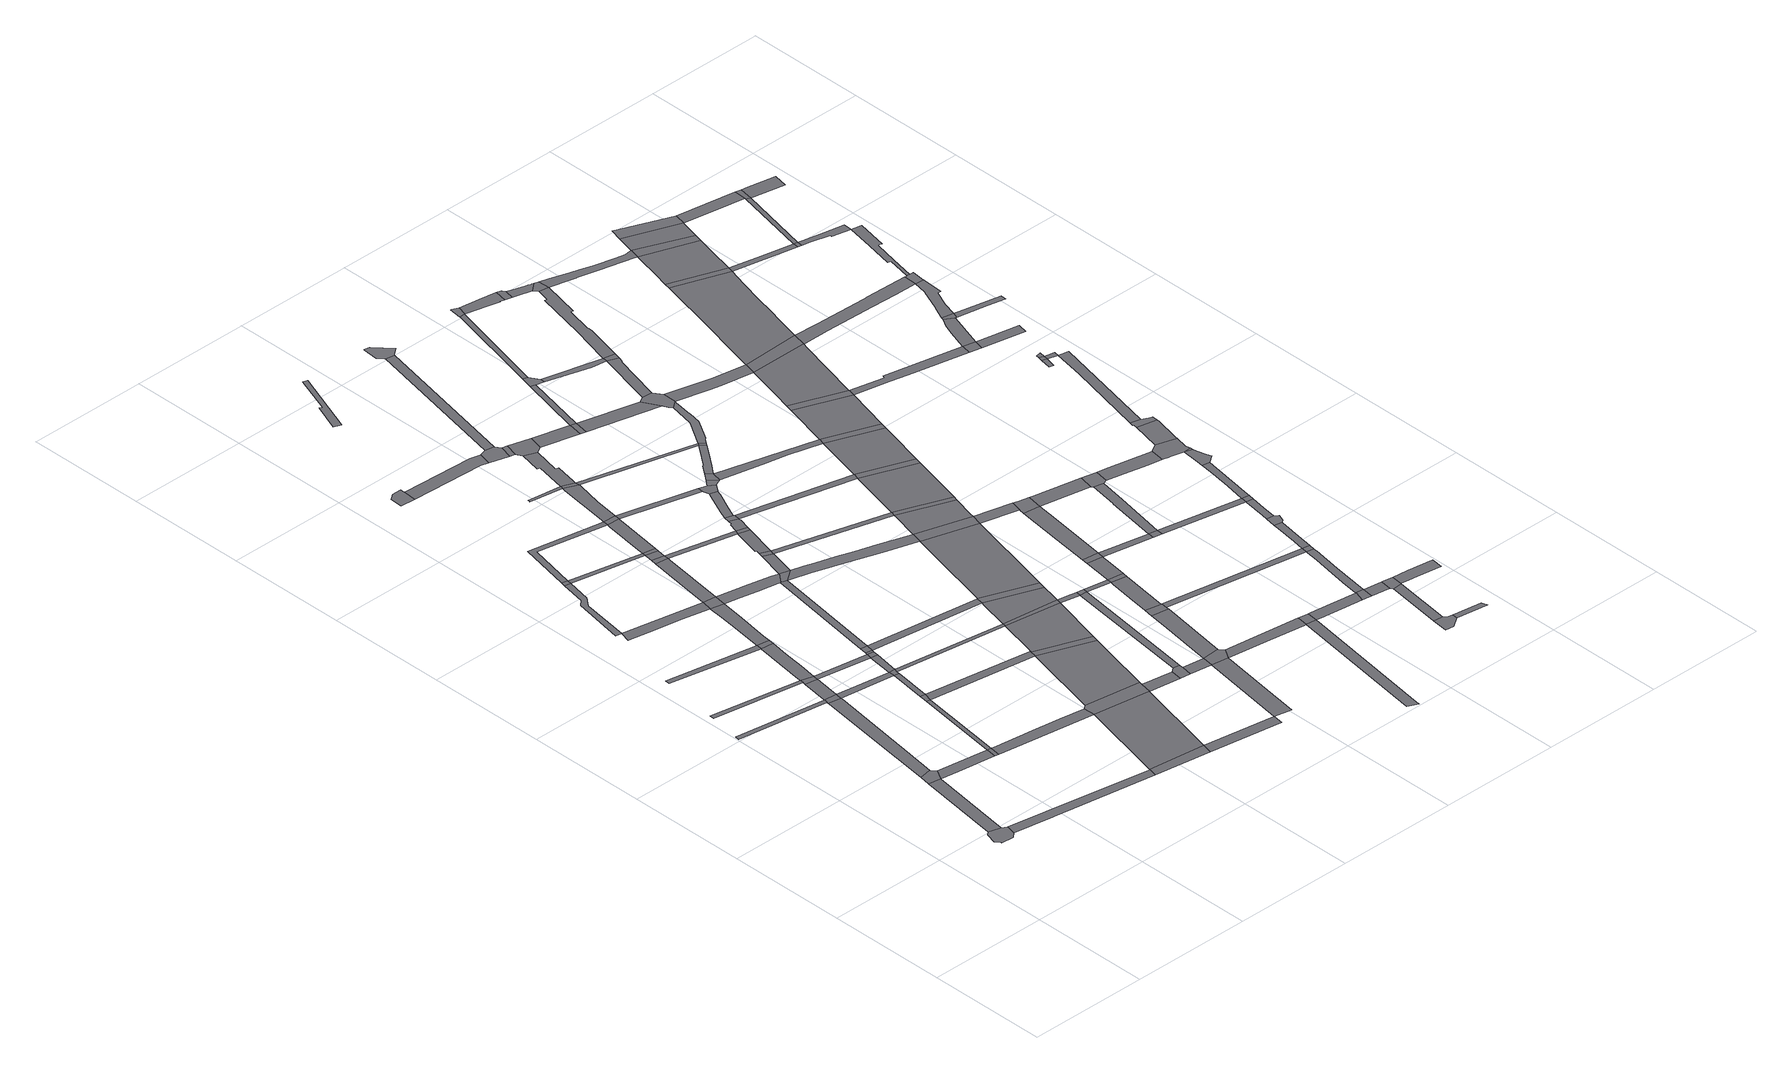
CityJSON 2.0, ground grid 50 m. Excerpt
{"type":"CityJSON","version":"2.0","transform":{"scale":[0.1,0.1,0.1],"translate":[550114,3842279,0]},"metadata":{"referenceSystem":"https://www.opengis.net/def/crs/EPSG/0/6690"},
"CityObjects":{
"road1":{"type":"Road","geometry":[{"type":"MultiSurface","lod":"1","boundaries":[[[0,1,2,3,4,5,6,7,8]]]}]},
"road2":{"type":"Road","attributes":{"RoadStructureAttribute.sectionType":"1"},"geometry":[{"type":"MultiSurface","lod":"1","boundaries":[[[9,0,8,10]]]}]},
"road3":{"type":"Road","geometry":[{"type":"MultiSurface","lod":"1","boundaries":[[[11,12,9,10,13]]]}]},
"road4":{"type":"Road","attributes":{"RoadStructureAttribute.sectionType":"1"},"geometry":[{"type":"MultiSurface","lod":"1","boundaries":[[[14,15,16,17]]]}]},
"road5":{"type":"Road","attributes":{"RoadStructureAttribute.sectionType":"1"},"geometry":[{"type":"MultiSurface","lod":"1","boundaries":[[[18,19,20,21]]]}]},
"road6":{"type":"Road","attributes":{"RoadStructureAttribute.sectionType":"1"},"geometry":[{"type":"MultiSurface","lod":"1","boundaries":[[[22,13,10,23,24,25]]]}]},
"road7":{"type":"Road","attributes":{"RoadStructureAttribute.sectionType":"1"},"geometry":[{"type":"MultiSurface","lod":"1","boundaries":[[[26,27,28,12,11,29,30,31,32,33,34]]]}]},
"road8":{"type":"Road","attributes":{"RoadStructureAttribute.sectionType":"1"},"geometry":[{"type":"MultiSurface","lod":"1","boundaries":[[[35,36,37,7,6,38,39,40,41]]]}]},
"road9":{"type":"Road","attributes":{"RoadStructureAttribute.sectionType":"1"},"geometry":[{"type":"MultiSurface","lod":"1","boundaries":[[[42,43,44,45]]]}]},
"road10":{"type":"Road","geometry":[{"type":"MultiSurface","lod":"1","boundaries":[[[25,24,46,47]]]}]},
"road11":{"type":"Road","geometry":[{"type":"MultiSurface","lod":"1","boundaries":[[[17,16,26,34,48]]]}]},
"road12":{"type":"Road","attributes":{"RoadStructureAttribute.sectionType":"1"},"geometry":[{"type":"MultiSurface","lod":"1","boundaries":[[[49,50,17,48,51,52,53]]]}]},
"road13":{"type":"Road","geometry":[{"type":"MultiSurface","lod":"1","boundaries":[[[21,20,49,53,54]]]}]},
"road14":{"type":"Road","attributes":{"RoadStructureAttribute.sectionType":"1"},"geometry":[{"type":"MultiSurface","lod":"1","boundaries":[[[55,56,57,58,59,60,61,62]]]}]},
"road15":{"type":"Road","attributes":{"RoadStructureAttribute.sectionType":"1"},"geometry":[{"type":"MultiSurface","lod":"1","boundaries":[[[63,25,47,64]]]}]},
"road16":{"type":"Road","attributes":{"RoadStructureAttribute.sectionType":"1"},"geometry":[{"type":"MultiSurface","lod":"1","boundaries":[[[44,65,66,21,54,67,68,69]]]}]},
"road17":{"type":"Road","attributes":{"RoadStructureAttribute.sectionType":"1"},"geometry":[{"type":"MultiSurface","lod":"1","boundaries":[[[59,70,71,72,73,74,75,76]]]}]},
"road18":{"type":"Road","attributes":{"RoadStructureAttribute.sectionType":"1"},"geometry":[{"type":"MultiSurface","lod":"1","boundaries":[[[48,34,77,78]]]}]},
"road19":{"type":"Road","geometry":[{"type":"MultiSurface","lod":"1","boundaries":[[[79,55,62,80]]]}]},
"road20":{"type":"Road","geometry":[{"type":"MultiSurface","lod":"1","boundaries":[[[81,63,64,82]]]}]},
"road21":{"type":"Road","geometry":[{"type":"MultiSurface","lod":"1","boundaries":[[[45,44,69,83]]]}]},
"road22":{"type":"Road","attributes":{"RoadStructureAttribute.sectionType":"1"},"geometry":[{"type":"MultiSurface","lod":"1","boundaries":[[[84,85,86,87,88,47,46,89,90,91]]]}]},
"road23":{"type":"Road","attributes":{"RoadStructureAttribute.sectionType":"1"},"geometry":[{"type":"MultiSurface","lod":"1","boundaries":[[[54,53,92,93]]]}]},
"road24":{"type":"Road","attributes":{"RoadStructureAttribute.sectionType":"1"},"geometry":[{"type":"MultiSurface","lod":"1","boundaries":[[[77,81,82,94]]]}]},
"road25":{"type":"Road","attributes":{"RoadStructureAttribute.sectionType":"1"},"geometry":[{"type":"MultiSurface","lod":"1","boundaries":[[[74,95,96,97,98,45,83,99,100,101]]]}]},
"road26":{"type":"Road","geometry":[{"type":"MultiSurface","lod":"1","boundaries":[[[78,77,94,102,103]]]}]},
"road27":{"type":"Road","geometry":[{"type":"MultiSurface","lod":"1","boundaries":[[[41,40,104,105]]]}]},
"road28":{"type":"Road","attributes":{"RoadStructureAttribute.sectionType":"1"},"geometry":[{"type":"MultiSurface","lod":"1","boundaries":[[[92,78,103,106]]]}]},
"road29":{"type":"Road","geometry":[{"type":"MultiSurface","lod":"1","boundaries":[[[93,92,106,107]]]}]},
"road30":{"type":"Road","geometry":[{"type":"MultiSurface","lod":"1","boundaries":[[[75,74,101,108]]]}]},
"road31":{"type":"Road","attributes":{"RoadStructureAttribute.sectionType":"1"},"geometry":[{"type":"MultiSurface","lod":"1","boundaries":[[[80,62,109,110]]]}]},
"road32":{"type":"Road","attributes":{"RoadStructureAttribute.sectionType":"1"},"geometry":[{"type":"MultiSurface","lod":"1","boundaries":[[[111,93,107,112]]]}]},
"road33":{"type":"Road","geometry":[{"type":"MultiSurface","lod":"1","boundaries":[[[113,111,112,114]]]}]},
"road34":{"type":"Road","geometry":[{"type":"MultiSurface","lod":"1","boundaries":[[[115,116,117,118,119,120,121]]]}]},
"road35":{"type":"Road","attributes":{"RoadStructureAttribute.sectionType":"1"},"geometry":[{"type":"MultiSurface","lod":"1","boundaries":[[[122,79,80,123,124,125]]]}]},
"road36":{"type":"Road","attributes":{"function":"2","RoadStructureAttribute.sectionType":"1"},"geometry":[{"type":"MultiSurface","lod":"1","boundaries":[[[90,41,105,126,127]]]}]},
"road37":{"type":"Road","attributes":{"RoadStructureAttribute.sectionType":"1"},"geometry":[{"type":"MultiSurface","lod":"1","boundaries":[[[82,64,128,129]]]}]},
"road38":{"type":"Road","attributes":{"RoadStructureAttribute.sectionType":"1"},"geometry":[{"type":"MultiSurface","lod":"1","boundaries":[[[130,131,75,108,132,133,134]]]}]},
"road39":{"type":"Road","attributes":{"RoadStructureAttribute.sectionType":"1"},"geometry":[{"type":"MultiSurface","lod":"1","boundaries":[[[135,136,113,114,137]]]}]},
"road40":{"type":"Road","geometry":[{"type":"MultiSurface","lod":"1","boundaries":[[[138,130,134,139]]]}]},
"road41":{"type":"Road","attributes":{"RoadStructureAttribute.sectionType":"1"},"geometry":[{"type":"MultiSurface","lod":"1","boundaries":[[[140,141,108,101,142,143,144,145,135,146]]]}]},
"road42":{"type":"Road","attributes":{"RoadStructureAttribute.sectionType":"1"},"geometry":[{"type":"MultiSurface","lod":"1","boundaries":[[[109,147,138,139,148]]]}]},
"road43":{"type":"Road","geometry":[{"type":"MultiSurface","lod":"1","boundaries":[[[110,109,148,149]]]}]},
"road44":{"type":"Road","attributes":{"RoadStructureAttribute.sectionType":"1"},"geometry":[{"type":"MultiSurface","lod":"1","boundaries":[[[103,102,150,151]]]}]},
"road45":{"type":"Road","geometry":[{"type":"MultiSurface","lod":"1","boundaries":[[[152,153,154,91,90,127,155,156,157]]]}]},
"road46":{"type":"Road","attributes":{"RoadStructureAttribute.sectionType":"1"},"geometry":[{"type":"MultiSurface","lod":"1","boundaries":[[[105,104,158,159]]]}]},
"road47":{"type":"Road","attributes":{"RoadStructureAttribute.sectionType":"1"},"geometry":[{"type":"MultiSurface","lod":"1","boundaries":[[[124,160,161,162,110,149,163,164,165]]]}]},
"road48":{"type":"Road","attributes":{"RoadStructureAttribute.sectionType":"1"},"geometry":[{"type":"MultiSurface","lod":"1","boundaries":[[[166,167,119,118,168,169,170]]]}]},
"road49":{"type":"Road","geometry":[{"type":"MultiSurface","lod":"1","boundaries":[[[145,136,135]]]}]},
"road50":{"type":"Road","attributes":{"RoadStructureAttribute.sectionType":"1"},"geometry":[{"type":"MultiSurface","lod":"1","boundaries":[[[114,112,171,172]]]}]},
"road51":{"type":"Road","geometry":[{"type":"MultiSurface","lod":"1","boundaries":[[[125,124,165,173]]]}]},
"road52":{"type":"Road","geometry":[{"type":"MultiSurface","lod":"1","boundaries":[[[146,135,137,174]]]}]},
"road53":{"type":"Road","attributes":{"function":"2","RoadStructureAttribute.sectionType":"1"},"geometry":[{"type":"MultiSurface","lod":"1","boundaries":[[[128,175,176,177,152,157,178,179,180]]]}]},
"road54":{"type":"Road","attributes":{"RoadStructureAttribute.sectionType":"1"},"geometry":[{"type":"MultiSurface","lod":"1","boundaries":[[[139,134,181,182]]]}]},
"road55":{"type":"Road","geometry":[{"type":"MultiSurface","lod":"1","boundaries":[[[183,184,185,186,187]]]}]},
"road56":{"type":"Road","geometry":[{"type":"MultiSurface","lod":"1","boundaries":[[[188,173,189]]]}]},
"road57":{"type":"Road","attributes":{"RoadStructureAttribute.sectionType":"1"},"geometry":[{"type":"MultiSurface","lod":"1","boundaries":[[[190,146,174,191,192]]]}]},
"road58":{"type":"Road","attributes":{"RoadStructureAttribute.sectionType":"1"},"geometry":[{"type":"MultiSurface","lod":"1","boundaries":[[[186,193,194,195,196,125,173,188,197,198,199,200]]]}]},
"road59":{"type":"Road","attributes":{"RoadStructureAttribute.sectionType":"1"},"geometry":[{"type":"MultiSurface","lod":"1","boundaries":[[[156,155,201,202]]]}]},
"road60":{"type":"Road","geometry":[{"type":"MultiSurface","lod":"1","boundaries":[[[203,190,192,204]]]}]},
"road61":{"type":"Road","geometry":[{"type":"MultiSurface","lod":"1","boundaries":[[[129,128,180,205,206]]]}]},
"road62":{"type":"Road","geometry":[{"type":"MultiSurface","lod":"1","boundaries":[[[187,186,200,207]]]}]},
"road63":{"type":"Road","attributes":{"RoadStructureAttribute.sectionType":"1"},"geometry":[{"type":"MultiSurface","lod":"1","boundaries":[[[208,209,210,211,212,213,214]]]}]},
"road64":{"type":"Road","attributes":{"RoadStructureAttribute.sectionType":"1"},"geometry":[{"type":"MultiSurface","lod":"1","boundaries":[[[181,215,216,217,218,203,204,219,220]]]}]},
"road65":{"type":"Road","geometry":[{"type":"MultiSurface","lod":"1","boundaries":[[[221,170,169,222,223,224]]]}]},
"road66":{"type":"Road","attributes":{"RoadStructureAttribute.sectionType":"1"},"geometry":[{"type":"MultiSurface","lod":"1","boundaries":[[[225,226,227,187,207,228,229,230,231,232]]]}]},
"road67":{"type":"Road","geometry":[{"type":"MultiSurface","lod":"1","boundaries":[[[233,202,201,234,235,236]]]}]},
"road68":{"type":"Road","attributes":{"function":"2","RoadStructureAttribute.sectionType":"1"},"geometry":[{"type":"MultiSurface","lod":"1","boundaries":[[[150,237,238,239,206,205,240]]]}]},
"road69":{"type":"Road","attributes":{"RoadStructureAttribute.sectionType":"1"},"geometry":[{"type":"MultiSurface","lod":"1","boundaries":[[[173,165,241,242,243,189]]]}]},
"road70":{"type":"Road","attributes":{"RoadStructureAttribute.sectionType":"1"},"geometry":[{"type":"MultiSurface","lod":"1","boundaries":[[[182,181,220,244,245]]]}]},
"road71":{"type":"Road","attributes":{"RoadStructureAttribute.sectionType":"1"},"geometry":[{"type":"MultiSurface","lod":"1","boundaries":[[[246,223,222,247,248]]]}]},
"road72":{"type":"Road","attributes":{"RoadStructureAttribute.sectionType":"1"},"geometry":[{"type":"MultiSurface","lod":"1","boundaries":[[[249,250,251,252,245,244,253,254,255]]]}]},
"road73":{"type":"Road","attributes":{"RoadStructureAttribute.sectionType":"1"},"geometry":[{"type":"MultiSurface","lod":"1","boundaries":[[[256,159,257,258,259]]]}]},
"road74":{"type":"Road","attributes":{"RoadStructureAttribute.sectionType":"1"},"geometry":[{"type":"MultiSurface","lod":"1","boundaries":[[[260,261,262,263,264,174,137,265,266,267,268,269,270,271,272,273,274,275,276]]]}]},
"road75":{"type":"Road","geometry":[{"type":"MultiSurface","lod":"1","boundaries":[[[277,249,255,278,279]]]}]},
"road76":{"type":"Road","geometry":[{"type":"MultiSurface","lod":"1","boundaries":[[[151,150,240,280]]]}]},
"road77":{"type":"Road","attributes":{"RoadStructureAttribute.sectionType":"1"},"geometry":[{"type":"MultiSurface","lod":"1","boundaries":[[[235,234,256,281]]]}]},
"road78":{"type":"Road","geometry":[{"type":"MultiSurface","lod":"1","boundaries":[[[248,247,225,232,282,283,284]]]}]},
"road79":{"type":"Road","attributes":{"function":"2","RoadStructureAttribute.sectionType":"1"},"geometry":[{"type":"MultiSurface","lod":"1","boundaries":[[[171,285,151,280,286,287,288]]]}]},
"road80":{"type":"Road","attributes":{"RoadStructureAttribute.sectionType":"1"},"geometry":[{"type":"MultiSurface","lod":"1","boundaries":[[[289,290,291,277,279,292,293,294,295]]]}]},
"road81":{"type":"Road","geometry":[{"type":"MultiSurface","lod":"1","boundaries":[[[172,171,288,296,297]]]}]},
"road82":{"type":"Road","attributes":{"RoadStructureAttribute.sectionType":"1"},"geometry":[{"type":"MultiSurface","lod":"1","boundaries":[[[298,233,236,299]]]}]},
"road83":{"type":"Road","attributes":{"RoadStructureAttribute.sectionType":"1"},"geometry":[{"type":"MultiSurface","lod":"1","boundaries":[[[204,192,300,301]]]}]},
"road84":{"type":"Road","geometry":[{"type":"MultiSurface","lod":"1","boundaries":[[[302,281,256,259,303]]]}]},
"road85":{"type":"Road","attributes":{"RoadStructureAttribute.sectionType":"1"},"geometry":[{"type":"MultiSurface","lod":"1","boundaries":[[[304,221,224,305]]]}]},
"road86":{"type":"Road","geometry":[{"type":"MultiSurface","lod":"1","boundaries":[[[243,242,306,289,295,307,308,309]]]}]},
"road87":{"type":"Road","attributes":{"RoadStructureAttribute.sectionType":"1"},"geometry":[{"type":"MultiSurface","lod":"1","boundaries":[[[310,207,200,311,312]]]}]},
"road88":{"type":"Road","attributes":{"RoadStructureAttribute.sectionType":"1"},"geometry":[{"type":"MultiSurface","lod":"1","boundaries":[[[313,284,283,314,315]]]}]},
"road89":{"type":"Road","attributes":{"RoadStructureAttribute.sectionType":"1"},"geometry":[{"type":"MultiSurface","lod":"1","boundaries":[[[316,280,240,298,317]]]}]},
"road90":{"type":"Road","attributes":{"RoadStructureAttribute.sectionType":"1"},"geometry":[{"type":"MultiSurface","lod":"1","boundaries":[[[318,309,308,319]]]}]},
"road91":{"type":"Road","attributes":{"RoadStructureAttribute.sectionType":"1"},"geometry":[{"type":"MultiSurface","lod":"1","boundaries":[[[320,321,281,302,322]]]}]},
"road92":{"type":"Road","geometry":[{"type":"MultiSurface","lod":"1","boundaries":[[[323,318,319,324]]]}]},
"road93":{"type":"Road","attributes":{"function":"2","RoadStructureAttribute.sectionType":"1"},"geometry":[{"type":"MultiSurface","lod":"1","boundaries":[[[275,325,297,296,326,327,328]]]}]},
"road94":{"type":"Road","geometry":[{"type":"MultiSurface","lod":"1","boundaries":[[[317,298,299,329]]]}]},
"road95":{"type":"Road","geometry":[{"type":"MultiSurface","lod":"1","boundaries":[[[315,314,330,331]]]}]},
"road96":{"type":"Road","attributes":{"RoadStructureAttribute.sectionType":"1"},"geometry":[{"type":"MultiSurface","lod":"1","boundaries":[[[278,255,332,333]]]}]},
"road97":{"type":"Road","geometry":[{"type":"MultiSurface","lod":"1","boundaries":[[[334,320,322,335,336,337,338]]]}]},
"road98":{"type":"Road","attributes":{"RoadStructureAttribute.sectionType":"1"},"geometry":[{"type":"MultiSurface","lod":"1","boundaries":[[[329,299,339,340]]]}]},
"road99":{"type":"Road","attributes":{"RoadStructureAttribute.sectionType":"1"},"geometry":[{"type":"MultiSurface","lod":"1","boundaries":[[[311,341,342,343,323,324,344,345,346]]]}]},
"road100":{"type":"Road","attributes":{"RoadStructureAttribute.sectionType":"1"},"geometry":[{"type":"MultiSurface","lod":"1","boundaries":[[[303,259,347,348,349,350]]]}]},
"road101":{"type":"Road","geometry":[{"type":"MultiSurface","lod":"1","boundaries":[[[351,352,353,354,355,304,305,356,357,358,359]]]}]},
"road102":{"type":"Road","attributes":{"RoadStructureAttribute.sectionType":"1"},"geometry":[{"type":"MultiSurface","lod":"1","boundaries":[[[339,360,361,334,338,362]]]}]},
"road103":{"type":"Road","attributes":{"RoadStructureAttribute.sectionType":"1"},"geometry":[{"type":"MultiSurface","lod":"1","boundaries":[[[363,315,331,364]]]}]},
"road104":{"type":"Road","attributes":{"RoadStructureAttribute.sectionType":"1"},"geometry":[{"type":"MultiSurface","lod":"1","boundaries":[[[349,365,366,367,368]]]}]},
"road105":{"type":"Road","geometry":[{"type":"MultiSurface","lod":"1","boundaries":[[[276,275,328,369]]]}]},
"road106":{"type":"Road","geometry":[{"type":"MultiSurface","lod":"1","boundaries":[[[340,339,362,370]]]}]},
"road107":{"type":"Road","geometry":[{"type":"MultiSurface","lod":"1","boundaries":[[[312,311,346,371]]]}]},
"road108":{"type":"Road","attributes":{"RoadStructureAttribute.sectionType":"1"},"geometry":[{"type":"MultiSurface","lod":"1","boundaries":[[[331,330,372,373]]]}]},
"road109":{"type":"Road","attributes":{"function":"2","RoadStructureAttribute.sectionType":"1"},"geometry":[{"type":"MultiSurface","lod":"1","boundaries":[[[300,374,276,369,375,376,377]]]}]},
"road110":{"type":"Road","attributes":{"RoadStructureAttribute.sectionType":"1"},"geometry":[{"type":"MultiSurface","lod":"1","boundaries":[[[378,379,340,370,380,381,382]]]}]},
"road111":{"type":"Road","attributes":{"RoadStructureAttribute.sectionType":"1"},"geometry":[{"type":"MultiSurface","lod":"1","boundaries":[[[324,319,383,384,385,386]]]}]},
"road112":{"type":"Road","geometry":[{"type":"MultiSurface","lod":"1","boundaries":[[[387,363,364,388,389,390]]]}]},
"road113":{"type":"Road","geometry":[{"type":"MultiSurface","lod":"1","boundaries":[[[301,300,377,391]]]}]},
"road114":{"type":"Road","geometry":[{"type":"MultiSurface","lod":"1","boundaries":[[[392,378,382,393]]]}]},
"road115":{"type":"Road","attributes":{"RoadStructureAttribute.sectionType":"1"},"geometry":[{"type":"MultiSurface","lod":"1","boundaries":[[[394,395,396,397,398,399,400,401,402,403,404,405,406,312,371]]]}]},
"road116":{"type":"Road","geometry":[{"type":"MultiSurface","lod":"1","boundaries":[[[350,349,368,407]]]}]},
"road117":{"type":"Road","attributes":{"function":"2","RoadStructureAttribute.sectionType":"1"},"geometry":[{"type":"MultiSurface","lod":"1","boundaries":[[[332,408,409,410,301,391,411,412]]]}]},
"road118":{"type":"Road","attributes":{"RoadStructureAttribute.sectionType":"1"},"geometry":[{"type":"MultiSurface","lod":"1","boundaries":[[[369,328,413,414]]]}]},
"road119":{"type":"Road","attributes":{"RoadStructureAttribute.sectionType":"1"},"geometry":[{"type":"MultiSurface","lod":"1","boundaries":[[[415,416,392,393,417,418]]]}]},
"road120":{"type":"Road","geometry":[{"type":"MultiSurface","lod":"1","boundaries":[[[419,373,372,420,404,403,421,422]]]}]},
"road121":{"type":"Road","attributes":{"RoadStructureAttribute.sectionType":"1"},"geometry":[{"type":"MultiSurface","lod":"1","boundaries":[[[423,424,425,387,390]]]}]},
"road122":{"type":"Road","attributes":{"RoadStructureAttribute.sectionType":"1"},"geometry":[{"type":"MultiSurface","lod":"1","boundaries":[[[389,388,426,427,428]]]}]},
"road123":{"type":"Road","geometry":[{"type":"MultiSurface","lod":"1","boundaries":[[[333,332,412,429]]]}]},
"road124":{"type":"Road","attributes":{"RoadStructureAttribute.sectionType":"1"},"geometry":[{"type":"MultiSurface","lod":"1","boundaries":[[[393,382,430,431]]]}]},
"road125":{"type":"Road","attributes":{"RoadStructureAttribute.sectionType":"1"},"geometry":[{"type":"MultiSurface","lod":"1","boundaries":[[[337,336,432,433]]]}]},
"road126":{"type":"Road","attributes":{"RoadStructureAttribute.sectionType":"1"},"geometry":[{"type":"MultiSurface","lod":"1","boundaries":[[[434,435,407,368,436,437,438]]]}]},
"road127":{"type":"Road","geometry":[{"type":"MultiSurface","lod":"1","boundaries":[[[439,414,413,415,418,440]]]}]},
"road128":{"type":"Road","attributes":{"RoadStructureAttribute.sectionType":"1"},"geometry":[{"type":"MultiSurface","lod":"1","boundaries":[[[427,441,442,419,422,443,444,445,446]]]}]},
"road129":{"type":"Road","attributes":{"function":"2","RoadStructureAttribute.sectionType":"1"},"geometry":[{"type":"MultiSurface","lod":"1","boundaries":[[[385,333,429,447,448]]]}]},
"road130":{"type":"Road","geometry":[{"type":"MultiSurface","lod":"1","boundaries":[[[449,450,425,424,451,452,453]]]}]},
"road131":{"type":"Road","geometry":[{"type":"MultiSurface","lod":"1","boundaries":[[[431,430,454,455]]]}]},
"road132":{"type":"Road","geometry":[{"type":"MultiSurface","lod":"1","boundaries":[[[428,427,446,456]]]}]},
"road133":{"type":"Road","geometry":[{"type":"MultiSurface","lod":"1","boundaries":[[[386,385,448,457]]]}]},
"road134":{"type":"Road","geometry":[{"type":"MultiSurface","lod":"1","boundaries":[[[458,438,437,459,460]]]}]},
"road135":{"type":"Road","geometry":[{"type":"MultiSurface","lod":"1","boundaries":[[[461,462,463,464,465,466,467,468]]]}]},
"road136":{"type":"Road","attributes":{"RoadStructureAttribute.sectionType":"1"},"geometry":[{"type":"MultiSurface","lod":"1","boundaries":[[[469,470,421,403,471,472,473,474]]]}]},
"road137":{"type":"Road","attributes":{"RoadStructureAttribute.sectionType":"1"},"geometry":[{"type":"MultiSurface","lod":"1","boundaries":[[[475,440,418,476,477,478]]]}]},
"road138":{"type":"Road","attributes":{"RoadStructureAttribute.sectionType":"1"},"geometry":[{"type":"MultiSurface","lod":"1","boundaries":[[[479,480,452,451,481,482,483,484]]]}]},
"road139":{"type":"Road","attributes":{"RoadStructureAttribute.sectionType":"1"},"geometry":[{"type":"MultiSurface","lod":"1","boundaries":[[[485,486,487,488,386,457,489]]]}]},
"road140":{"type":"Road","attributes":{"RoadStructureAttribute.sectionType":"1"},"geometry":[{"type":"MultiSurface","lod":"1","boundaries":[[[490,491,461,468]]]}]},
"road141":{"type":"Road","attributes":{"RoadStructureAttribute.sectionType":"1"},"geometry":[{"type":"MultiSurface","lod":"1","boundaries":[[[492,493,494,431,455,495,496]]]}]},
"road142":{"type":"Road","attributes":{"RoadStructureAttribute.sectionType":"1"},"geometry":[{"type":"MultiSurface","lod":"1","boundaries":[[[497,460,459,498,499]]]}]},
"road143":{"type":"Road","attributes":{"RoadStructureAttribute.sectionType":"1"},"geometry":[{"type":"MultiSurface","lod":"1","boundaries":[[[432,500,501,502,503,458,460,504,505,506,507]]]}]},
"road144":{"type":"Road","attributes":{"RoadStructureAttribute.sectionType":"1"},"geometry":[{"type":"MultiSurface","lod":"1","boundaries":[[[508,509,510,511,512,428,456,513,514,515,516,517,518]]]}]},
"road145":{"type":"Road","attributes":{"RoadStructureAttribute.sectionType":"1"},"geometry":[{"type":"MultiSurface","lod":"1","boundaries":[[[465,464,519,520]]]}]},
"road146":{"type":"Road","geometry":[{"type":"MultiSurface","lod":"1","boundaries":[[[521,485,489,522]]]}]},
"road147":{"type":"Road","geometry":[{"type":"MultiSurface","lod":"1","boundaries":[[[523,499,498,491,490,524,525]]]}]},
"road148":{"type":"Road","geometry":[{"type":"MultiSurface","lod":"1","boundaries":[[[484,483,526,527,528,529]]]}]},
"road149":{"type":"Road","attributes":{"RoadStructureAttribute.sectionType":"1"},"geometry":[{"type":"MultiSurface","lod":"1","boundaries":[[[455,454,530,531]]]}]},
"road150":{"type":"Road","geometry":[{"type":"MultiSurface","lod":"1","boundaries":[[[478,477,492,496,532,533]]]}]},
"road151":{"type":"Road","geometry":[{"type":"MultiSurface","lod":"1","boundaries":[[[433,432,507,534]]]}]},
"road152":{"type":"Road","attributes":{"RoadStructureAttribute.sectionType":"1"},"geometry":[{"type":"MultiSurface","lod":"1","boundaries":[[[535,536,537,538,539,540,527,526,541,542,543,544,545]]]}]},
"road153":{"type":"Road","attributes":{"function":"2","RoadStructureAttribute.sectionType":"1"},"geometry":[{"type":"MultiSurface","lod":"1","boundaries":[[[473,546,547,548,521,522,549,550,551,552,553]]]}]},
"road154":{"type":"Road","attributes":{"RoadStructureAttribute.sectionType":"1"},"geometry":[{"type":"MultiSurface","lod":"1","boundaries":[[[554,555,556,433,534,557,558,559]]]}]},
"road155":{"type":"Road","attributes":{"RoadStructureAttribute.sectionType":"1"},"geometry":[{"type":"MultiSurface","lod":"1","boundaries":[[[560,525,524,561,562,563,564]]]}]},
"road156":{"type":"Road","geometry":[{"type":"MultiSurface","lod":"1","boundaries":[[[545,544,508,518,565]]]}]},
"road157":{"type":"Road","geometry":[{"type":"MultiSurface","lod":"1","boundaries":[[[566,554,559,567,568,569,570,571]]]}]},
"road158":{"type":"Road","geometry":[{"type":"MultiSurface","lod":"1","boundaries":[[[572,474,473,553]]]}]},
"road159":{"type":"Road","attributes":{"RoadStructureAttribute.sectionType":"1"},"geometry":[{"type":"MultiSurface","lod":"1","boundaries":[[[530,573,574,566,571,575,576]]]}]},
"road160":{"type":"Road","attributes":{"RoadStructureAttribute.sectionType":"1"},"geometry":[{"type":"MultiSurface","lod":"1","boundaries":[[[577,533,532,578,579,580,581]]]}]},
"road161":{"type":"Road","geometry":[{"type":"MultiSurface","lod":"1","boundaries":[[[531,530,576,582]]]}]},
"road162":{"type":"Road","attributes":{"RoadStructureAttribute.sectionType":"1"},"geometry":[{"type":"MultiSurface","lod":"1","boundaries":[[[583,584,585,531,582,586,587,588]]]}]},
"road163":{"type":"Road","attributes":{"RoadStructureAttribute.sectionType":"1"},"geometry":[{"type":"MultiSurface","lod":"1","boundaries":[[[589,590,591,592,593,594,595,596,597,565,518,598,599,600,601,602,603,604,605]]]}]},
"road164":{"type":"Road","attributes":{"RoadStructureAttribute.sectionType":"1"},"geometry":[{"type":"MultiSurface","lod":"1","boundaries":[[[606,607,608,522,489,609,610,611,612]]]}]},
"road165":{"type":"Road","attributes":{"function":"2","RoadStructureAttribute.sectionType":"1"},"geometry":[{"type":"MultiSurface","lod":"1","boundaries":[[[613,614,615,474,572,616,617,618,619,620,621,622,623]]]}]},
"road166":{"type":"Road","geometry":[{"type":"MultiSurface","lod":"1","boundaries":[[[624,581,580,625,626,627,628,629,630]]]}]},
"road167":{"type":"Road","geometry":[{"type":"MultiSurface","lod":"1","boundaries":[[[627,631,583,588,632,633,634,635]]]}]},
"road168":{"type":"Road","attributes":{"RoadStructureAttribute.sectionType":"1"},"geometry":[{"type":"MultiSurface","lod":"1","boundaries":[[[628,627,635]]]}]},
"road169":{"type":"Road","attributes":{"RoadStructureAttribute.sectionType":"1"},"geometry":[{"type":"MultiSurface","lod":"1","boundaries":[[[636,624,630,637,638,639]]]}]},
"road170":{"type":"Road","geometry":[{"type":"MultiSurface","lod":"1","boundaries":[[[640,641,642,636,639,643,644,645]]]}]},
"road171":{"type":"Road","geometry":[{"type":"MultiSurface","lod":"1","boundaries":[[[646,613,623,647]]]}]},
"road172":{"type":"Road","attributes":{"function":"2","RoadStructureAttribute.sectionType":"1"},"geometry":[{"type":"MultiSurface","lod":"1","boundaries":[[[604,648,649,646,647,650,651,652]]]}]},
"road173":{"type":"Road","attributes":{"RoadStructureAttribute.sectionType":"1"},"geometry":[{"type":"MultiSurface","lod":"1","boundaries":[[[653,654,655,572,553,656,657,658,659,660,661,662]]]}]},
"road174":{"type":"Road","geometry":[{"type":"MultiSurface","lod":"1","boundaries":[[[612,611,663,664]]]}]},
"road175":{"type":"Road","attributes":{"RoadStructureAttribute.sectionType":"1"},"geometry":[{"type":"MultiSurface","lod":"1","boundaries":[[[665,666,640,645,667]]]}]},
"road176":{"type":"Road","geometry":[{"type":"MultiSurface","lod":"1","boundaries":[[[605,604,652,668]]]}]},
"road177":{"type":"Road","geometry":[{"type":"MultiSurface","lod":"1","boundaries":[[[669,670,671,672]]]}]},
"road178":{"type":"Road","attributes":{"function":"2","RoadStructureAttribute.sectionType":"1"},"geometry":[{"type":"MultiSurface","lod":"1","boundaries":[[[673,605,668,674,675,676,677]]]}]},
"road179":{"type":"Road","attributes":{"RoadStructureAttribute.sectionType":"1"},"geometry":[{"type":"MultiSurface","lod":"1","boundaries":[[[678,679,680,612,664,681]]]}]},
"road180":{"type":"Road","geometry":[{"type":"MultiSurface","lod":"1","boundaries":[[[682,669,672,683]]]}]},
"road181":{"type":"Road","geometry":[{"type":"MultiSurface","lod":"1","boundaries":[[[684,685,682,683]]]}]},
"road182":{"type":"Road","geometry":[{"type":"MultiSurface","lod":"1","boundaries":[[[686,673,677,687]]]}]},
"road183":{"type":"Road","geometry":[{"type":"MultiSurface","lod":"1","boundaries":[[[683,672,665,688]]]}]},
"road184":{"type":"Road","attributes":{"RoadStructureAttribute.sectionType":"1"},"geometry":[{"type":"MultiSurface","lod":"1","boundaries":[[[664,663,689,690]]]}]},
"road185":{"type":"Road","attributes":{"RoadStructureAttribute.sectionType":"1"},"geometry":[{"type":"MultiSurface","lod":"1","boundaries":[[[691,647,623,692,693]]]}]},
"road186":{"type":"Road","geometry":[{"type":"MultiSurface","lod":"1","boundaries":[[[694,678,681,695,696]]]}]},
"road187":{"type":"Road","attributes":{"RoadStructureAttribute.sectionType":"1"},"geometry":[{"type":"MultiSurface","lod":"1","boundaries":[[[661,697,698,699,700,701,694,696,702,703,704,705,706,707,708,709]]]}]},
"road188":{"type":"Road","attributes":{"RoadStructureAttribute.sectionType":"1"},"geometry":[{"type":"MultiSurface","lod":"1","boundaries":[[[710,696,695,711,712,713]]]}]},
"road189":{"type":"Road","geometry":[{"type":"MultiSurface","lod":"1","boundaries":[[[693,692,714,715]]]}]},
"road190":{"type":"Road","geometry":[{"type":"MultiSurface","lod":"1","boundaries":[[[716,717,662,661,709,718,719,720,721]]]}]},
"road191":{"type":"Road","attributes":{"RoadStructureAttribute.sectionType":"1"},"geometry":[{"type":"MultiSurface","lod":"1","boundaries":[[[687,677,722,723,724]]]}]},
"road192":{"type":"Road","attributes":{"RoadStructureAttribute.sectionType":"1"},"geometry":[{"type":"MultiSurface","lod":"1","boundaries":[[[725,693,715,726]]]}]},
"road193":{"type":"Road","attributes":{"RoadStructureAttribute.sectionType":"1"},"geometry":[{"type":"MultiSurface","lod":"1","boundaries":[[[727,715,714,728,729,730,731,732,733]]]}]},
"road194":{"type":"Road","attributes":{"RoadStructureAttribute.sectionType":"1"},"geometry":[{"type":"MultiSurface","lod":"1","boundaries":[[[732,734,735,736,716,721,737,738,739,740,741]]]}]},
"road195":{"type":"Road","geometry":[{"type":"MultiSurface","lod":"1","boundaries":[[[724,723,725,726,742]]]}]},
"road196":{"type":"Road","attributes":{"RoadStructureAttribute.sectionType":"1"},"geometry":[{"type":"MultiSurface","lod":"1","boundaries":[[[743,742,726,744,745,746]]]}]}
},
"vertices":[
[241,502,0],[227,491,0],[215,446,0],[229,426,0],[228,423,0],[281,419,0],[300,436,0],[310,477,0],[291,490,0],
[294,854,0],[345,847,0],
[354,911,0],[302,900,0],[369,890,0],
[10,1526,0],[7,1510,0],[383,1452,0],[386,1469,0],
[33,1679,0],[31,1659,0],[406,1597,0],[408,1612,0],
[579,860,0],[423,836,0],[576,814,0],[582,859,0],
[382,1446,0],[381,1441,0],[344,1188,0],[360,948,0],[378,1062,0],[404,1238,0],[434,1431,0],[434,1437,0],[434,1438,0],
[907,379,0],[905,379,0],[473,450,0],[467,410,0],[472,410,0],[898,343,0],[907,381,0],
[70,1939,0],[68,1919,0],[443,1845,0],[446,1868,0],
[593,811,0],[600,857,0],
[438,1465,0],
[404,1584,0],[387,1475,0],[453,1559,0],[454,1567,0],[455,1577,0],
[458,1597,0],
[217,2593,0],[195,2490,0],[173,2470,0],[133,2254,0],[158,2249,0],[190,2450,0],[220,2488,0],[241,2588,0],
[635,1215,0],[650,1212,0],
[443,1844,0],[410,1625,0],[470,1673,0],[484,1763,0],[495,1838,0],
[146,2204,0],[151,2204,0],[257,2184,0],[372,2163,0],[484,2141,0],[493,2186,0],[159,2249,0],
[663,1405,0],[663,1430,0],
[222,2613,0],[246,2608,0],
[641,1253,0],[662,1250,0],
[498,1860,0],
[894,815,0],[764,834,0],[758,834,0],[611,855,0],[603,856,0],[669,800,0],[999,752,0],[998,800,0],
[679,1540,0],[684,1563,0],
[684,1402,0],
[475,2075,0],[465,1998,0],[448,1876,0],[447,1870,0],[503,1896,0],[526,2042,0],[538,2127,0],
[685,1415,0],[690,1430,0],
[1132,309,0],[1142,351,0],
[708,1535,0],
[712,1558,0],
[547,2178,0],
[545,2529,0],[547,2544,0],
[686,1572,0],[714,1568,0],
[691,1602,0],[719,1598,0],
[170,3406,0],[146,3388,0],[143,3334,0],[206,3331,0],[208,3385,0],[209,3395,0],[209,3406,0],
[269,2833,0],[289,2808,0],[579,2752,0],[582,2775,0],
[1147,369,0],[1233,717,0],
[1098,1147,0],[1105,1180,0],
[536,2468,0],[524,2387,0],[587,2450,0],[588,2451,0],[589,2460,0],
[770,2082,0],[769,2081,0],[795,2075,0],
[539,2491,0],[591,2480,0],
[770,2133,0],[682,2151,0],[602,2115,0],[676,2101,0],[760,2085,0],[769,2082,0],[803,2124,0],
[544,2518,0],[597,2518,0],
[600,2536,0],
[1148,1350,0],[1151,1362,0],
[1015,813,0],[1005,805,0],[1002,803,0],[1235,717,0],[1244,765,0],[1247,780,0],
[1434,261,0],[1441,306,0],
[577,2738,0],[549,2556,0],[547,2546,0],[630,2738,0],[631,2741,0],[632,2749,0],
[516,3372,0],[211,3385,0],[512,3316,0],[542,3308,0],[557,3362,0],
[1187,1505,0],[1193,1535,0],
[636,2773,0],
[843,2111,0],
[1097,1144,0],[1095,1135,0],[1090,1117,0],[1261,834,0],[1284,929,0],[1318,1064,0],
[867,2396,0],[873,2414,0],
[484,3050,0],[483,3045,0],[482,3040,0],[619,3018,0],[623,3032,0],
[636,2774,0],[637,2773,0],
[833,2240,0],[870,2219,0],[872,2225,0],
[617,3005,0],[616,3001,0],[602,2903,0],[584,2783,0],[651,2877,0],[675,2982,0],[677,2989,0],[677,2994,0],
[1365,698,0],[1371,745,0],
[838,2259,0],[878,2244,0],
[1325,1091,0],[1105,1174,0],
[673,3011,0],
[419,4110,0],[360,3951,0],[350,3956,0],[306,3841,0],[320,3835,0],[334,3829,0],[437,4103,0],
[865,2391,0],[864,2386,0],[837,2280,0],[843,2278,0],[878,2246,0],[914,2383,0],
[586,3371,0],[623,3286,0],[638,3341,0],[624,3364,0],
[659,3255,0],[639,3165,0],[650,3161,0],[676,3018,0],[678,3025,0],[697,3116,0],[684,3120,0],[709,3235,0],
[1391,759,0],[1409,692,0],[1416,739,0],[1418,755,0],
[1108,1187,0],[1107,1184,0],[1106,1180,0],[1382,1316,0],
[952,2666,0],[955,2665,0],[958,2688,0],
[919,2401,0],[875,2413,0],
[639,3341,0],[644,3280,0],[659,3336,0],
[896,2473,0],[893,2454,0],[886,2451,0],[876,2417,0],[932,2450,0],[932,2451,0],[932,2458,0],
[1501,679,0],[1511,290,0],[1539,469,0],[1571,669,0],
[1172,2010,0],[1086,2037,0],[1017,2059,0],[939,2084,0],[898,2096,0],[801,2073,0],[826,2067,0],[867,2056,0],[891,2050,0],[898,2048,0],[937,2035,0],[1013,2010,0],[1151,1965,0],[1263,1930,0],[1289,1921,0],[1290,1921,0],[1302,1968,0],
[900,2497,0],[936,2484,0],[934,2484,0],
[1387,1335,0],
[1507,726,0],
[725,3244,0],[736,3250,0],[752,3311,0],
[1184,1493,0],[1398,1377,0],[1404,1407,0],[1408,1422,0],
[965,2637,0],[960,2630,0],[914,2528,0],[934,2491,0],[953,2532,0],[988,2610,0],[995,2628,0],
[1416,1452,0],[1195,1535,0],
[1464,1300,0],[1494,1298,0],
[1335,2096,0],[1340,2114,0],
[1581,733,0],[1597,712,0],
[722,4007,0],[759,4001,0],
[963,2643,0],[999,2633,0],[1019,2660,0],[993,2678,0],
[676,3010,0],[1141,2874,0],[1148,2884,0],
[896,3274,0],[892,3211,0],[903,3272,0],
[1446,1325,0],[1468,1321,0],
[1012,2704,0],[1047,2673,0],
[1557,1037,0],[1546,967,0],[1629,1026,0],
[1037,2738,0],[1058,2715,0],
[1261,1806,0],[1453,1599,0],[1488,1746,0],[1515,1853,0],
[1497,1316,0],
[917,3205,0],[927,3266,0],
[1399,2344,0],[1407,2371,0],
[1563,1075,0],[1628,1031,0],[1628,1038,0],[1631,1064,0],[1629,1064,0],
[1595,1279,0],[1598,1299,0],
[1135,2865,0],[1067,2773,0],[1063,2774,0],[1088,2753,0],[1126,2805,0],[1161,2853,0],
[1735,647,0],[1899,625,0],[1907,624,0],[1913,671,0],
[707,4100,0],[706,4097,0],[700,4033,0],[709,4022,0],[721,4008,0],[760,4003,0],[769,4010,0],[790,4028,0],[730,4095,0],
[1593,1266,0],[1578,1168,0],[1660,1269,0],
[968,3537,0],[987,3530,0],
[1813,27,0],[1854,7,0],[1856,22,0],[1950,620,0],
[1527,1899,0],
[1663,1289,0],
[1168,2863,0],
[1214,3131,0],[1177,3202,0],
[1333,2085,0],[1529,1906,0],[1531,1915,0],[1556,2011,0],
[1615,1419,0],[1600,1309,0],[1680,1396,0],[1681,1404,0],[1682,1410,0],
[1221,2636,0],[1321,2615,0],[1461,2579,0],[1468,2606,0],
[980,3588,0],[1020,3521,0],[1024,3542,0],[999,3581,0],
[1561,2029,0],
[1619,1447,0],[1686,1438,0],
[1182,2882,0],[1188,2888,0],[1195,2898,0],[1223,2945,0],[1241,2977,0],[1251,3030,0],[1249,3030,0],[1258,3082,0],[1264,3115,0],[1265,3119,0],[1235,3095,0],[1222,3030,0],[1213,2990,0],
[1956,666,0],
[1398,2338,0],[1397,2335,0],[1343,2124,0],[1608,2211,0],[1621,2259,0],
[1671,1815,0],[1682,1861,0],
[1667,1791,0],[1640,1594,0],[1728,1728,0],[1735,1781,0],
[1202,3215,0],[1226,3110,0],[1267,3178,0],[1243,3212,0],
[1105,4005,0],[1106,4008,0],[1084,4007,0],
[1200,3470,0],[1265,3460,0],[1267,3480,0],
[1628,2286,0],
[1890,1371,0],[1893,1397,0],
[2211,937,0],[2216,962,0],
[2053,653,0],[1970,664,0],[1971,617,0],[2148,593,0],[2162,638,0],
[1709,1854,0],[1748,1845,0],
[1208,3236,0],[1207,3233,0],[1246,3226,0],[1298,3423,0],[1303,3421,0],[1309,3444,0],
[1669,2446,0],[1681,2493,0],
[1090,4060,0],[1081,4007,0],[1108,4008,0],[1119,4048,0],[1093,4059,0],
[1927,1364,0],[1930,1392,0],
[1315,3469,0],
[1688,2520,0],
[2162,639,0],[2189,587,0],[2195,636,0],
[2240,329,0],[2231,261,0],[2266,256,0],[2308,286,0],[2312,310,0],[2289,314,0],[2279,323,0],[2278,324,0],
[1595,3106,0],[1453,3129,0],[1400,3087,0],[1449,3075,0],[1584,3053,0],[1597,3105,0],
[1766,1841,0],[1817,1766,0],[1944,1741,0],[1959,1802,0],
[1266,4025,0],[1204,4035,0],[1247,3974,0],[1248,3977,0],[1267,3972,0],[1276,4023,0],
[1518,2798,0],[1513,2778,0],[1470,2612,0],[1468,2608,0],[1739,2713,0],
[2313,568,0],[2274,566,0],
[1952,1733,0],[1932,1616,0],[1931,1613,0],[1971,1609,0],[1992,1723,0],
[2199,635,0],[2265,576,0],[2272,624,0],
[2210,929,0],[2202,876,0],[2185,781,0],[2171,698,0],[2202,684,0],[2219,793,0],[2240,915,0],[2242,932,0],
[1387,3924,0],[1374,3871,0],[1365,3873,0],[1313,3656,0],[1270,3490,0],[1354,3628,0],[1358,3645,0],[1354,3646,0],[1381,3759,0],[1391,3758,0],[1429,3919,0],
[2441,268,0],[2434,293,0],
[1526,2830,0],[1747,2745,0],
[2282,623,0],[2313,571,0],[2320,618,0],
[1296,3964,0],[1303,4005,0],[1296,4017,0],[1296,4020,0],
[2271,1299,0],[2275,1325,0],
[2010,1731,0],[2021,1790,0],
[2246,957,0],
[1401,3974,0],[1398,3974,0],[1388,3978,0],[1378,3981,0],[1314,4001,0],[1313,4002,0],[1307,3961,0],[1319,3958,0],[1367,3946,0],[1373,3945,0],[1408,3972,0],
[1580,3034,0],[1579,3034,0],[1544,2898,0],[1748,2749,0],[1822,3036,0],[1823,3036,0],[1827,3052,0],[1828,3055,0],
[2242,1128,0],[2239,1107,0],[2224,1011,0],[2257,1025,0],[2271,1102,0],[2274,1123,0],
[2386,609,0],[2351,566,0],[2385,561,0],[2487,547,0],[2493,594,0],
[1427,3968,0],
[2250,1176,0],[2278,1126,0],[2282,1128,0],[2285,1131,0],[2295,1159,0],[2281,1171,0],
[1841,3112,0],
[2270,1296,0],[2255,1201,0],[2291,1234,0],[2301,1294,0],
[2056,1783,0],[2083,1717,0],[2183,1696,0],[2238,1685,0],[2246,1744,0],
[2305,1319,0],
[2314,1564,0],[2307,1514,0],[2290,1412,0],[2310,1348,0],[2335,1500,0],[2345,1558,0],
[1784,3876,0],[1781,3876,0],[1760,3873,0],[1721,3882,0],[1634,3902,0],[1582,3919,0],[1548,3930,0],[1516,3940,0],[1468,3955,0],[1520,3896,0],[1538,3892,0],[1541,3891,0],[1624,3871,0],[1771,3836,0],[1774,3835,0],[1780,3834,0],[1789,3877,0],
[1892,2724,0],[1889,2717,0],[1887,2712,0],[1885,2683,0],[1960,2667,0],[2207,2617,0],[2215,2657,0],
[1727,3623,0],[1659,3348,0],[1626,3220,0],[1842,3117,0],[1844,3123,0],[1866,3209,0],[1885,3280,0],[1903,3357,0],[1930,3458,0],[1942,3501,0],[1953,3541,0],
[2281,1765,0],[2264,1679,0],[2272,1678,0],[2326,1666,0],[2356,1667,0],[2352,1687,0],[2364,1739,0],
[2317,1588,0],[2377,1580,0],[2369,1599,0],[2361,1640,0],[2358,1655,0],
[2309,1886,0],[2367,1754,0],[2391,1860,0],[2392,1867,0],
[2312,1921,0],[2308,1905,0],[2313,1904,0],[2394,1893,0],[2380,1895,0],[2354,1911,0],
[1732,3647,0],[1959,3564,0],
[1744,3690,0],[1738,3671,0],[1961,3572,0],[1986,3673,0],[2005,3751,0],
[2185,3103,0],[2169,3103,0],[1946,3109,0],[1834,3054,0],[1946,3053,0],[2154,3048,0],[2268,3044,0],[2358,3041,0],[2359,3041,0],[2361,3097,0],
[2257,2606,0],[2265,2645,0],
[2416,2388,0],[2390,2256,0],[2458,2379,0],
[2013,3784,0],
[2353,2404,0],[2344,2359,0],[2364,2355,0],[2373,2398,0],
[1810,3956,0],[2017,3801,0],[2021,3813,0],[2034,3869,0],[2036,3868,0],
[2278,2821,0],[2261,2790,0],[2242,2743,0],[2317,2799,0],
[2358,2424,0],[2377,2418,0],
[2382,2442,0],[2360,2436,0],
[1823,4007,0],[2047,3917,0],
[2420,2408,0],
[2436,2570,0],[2444,2611,0],
[2094,3537,0],[2220,3487,0],[2223,3510,0],
[2283,2832,0],[2322,2798,0],[2331,2823,0],
[2354,3016,0],[2348,2984,0],[2347,2980,0],[2308,2889,0],[2308,2888,0],[2333,2829,0],[2346,2875,0],[2347,2878,0],[2347,2882,0],[2377,2949,0],[2390,2947,0],[2395,3016,0],[2396,3039,0],
[2392,2809,0],[2448,2773,0],[2522,2758,0],[2523,2782,0],
[2237,3484,0],[2240,3507,0],
[2373,3099,0],[2372,3097,0],[2396,3041,0],[2402,3097,0],[2399,3097,0],[2385,3098,0],
[2178,3844,0],[2293,3826,0],[2294,3876,0],
[2292,3822,0],[2309,3813,0],
[2349,3485,0],[2252,3481,0],[2267,3478,0],[2351,3458,0],[2349,3451,0],[2428,3433,0],[2428,3468,0],
[2404,3316,0],[2380,3201,0],[2393,3197,0],[2405,3197,0],[2427,3299,0],[2435,3298,0],[2445,3296,0],[2471,3425,0],
[2319,3872,0],
[2338,3869,0],[2320,3811,0],[2449,3786,0],[2460,3845,0]
]}
